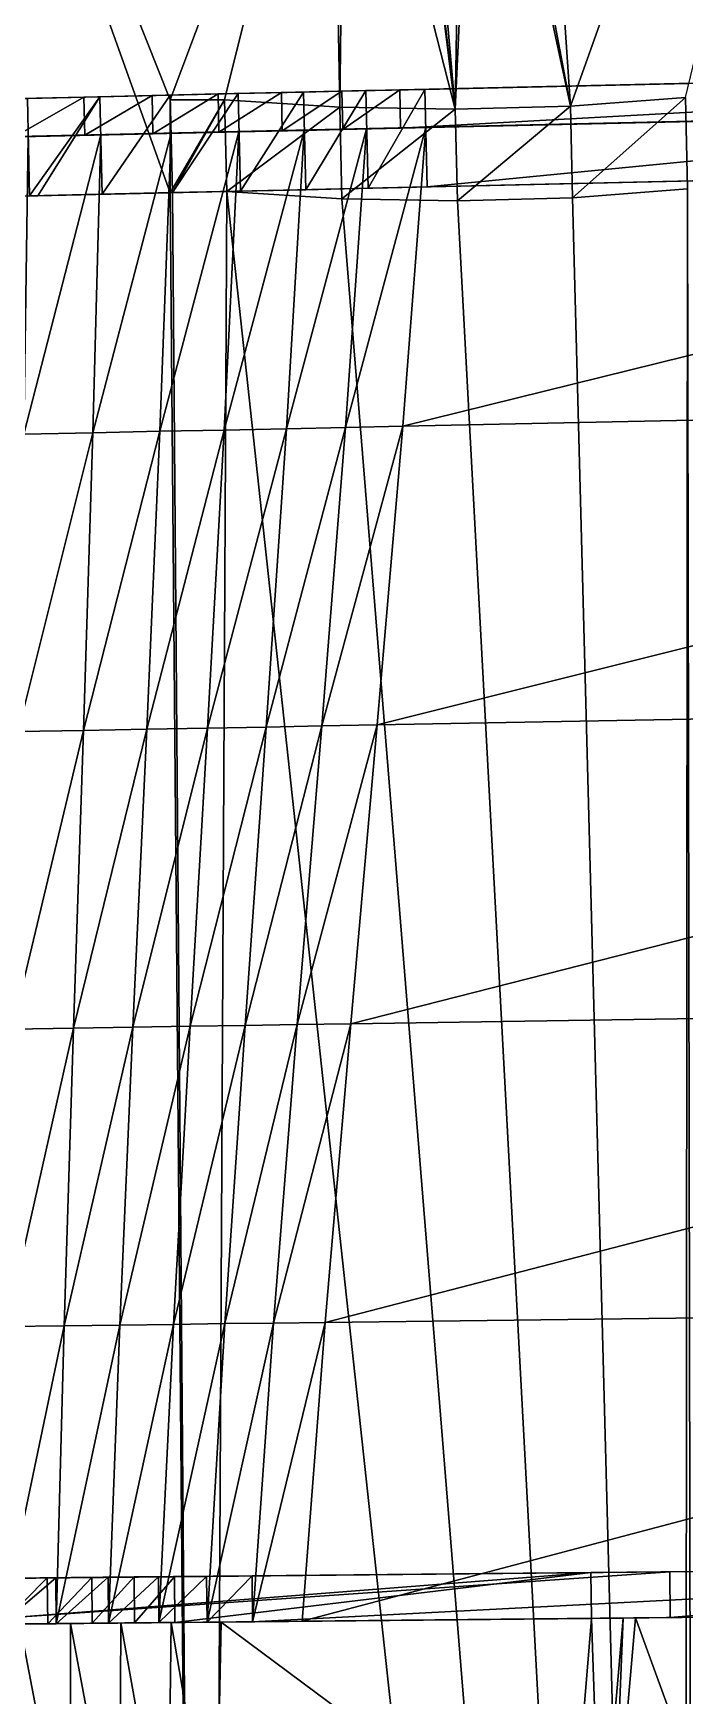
# Model space of a CAD drawing. Extents: x -282 to 16, y -6 to 46.
# Drawn here: x 3.21 to 7.47, y 28.47 to 39.36 of the extents above; entities that cross this region are included whole.
import ezdxf

# ---------------------------------------------------------------- set-up
doc = ezdxf.new("R2010")
doc.units = 0

msp = doc.modelspace()

# ---------------------------------------------------------------- linework, layer by layer
for p, q in [((6.863, 28.981, 7.45), (7.052, 28.983, 7.264)), ((7.125, 28.984, 7.193), (7.379, 28.986, 6.944))]:
    msp.add_line(p, q)
for points in [[(6.726, 38.885, -0.062), (9.02, 45.317, -0.062), (6.499, 42.228, -0.062)], [(7.48, 38.942, -0.062), (9.02, 45.317, -0.062), (6.726, 38.885, -0.062)], [(4.105, 38.317, -0.062), (1.92, 44.416, -0.062), (1.77, 38.264, -0.062)], [(4.105, 38.926, -0.062), (1.92, 44.416, -0.062), (4.105, 38.317, -0.062)], [(4.105, 38.926, -0.062), (5.163, 41.742, -0.062), (1.92, 44.416, -0.062)], [(-14.134, 38.293, 3.938), (14.288, 43.519, 3.941), (-14.268, 42.868, 3.94)], [(-14.268, 42.868, 3.94), (14.288, 43.519, 3.941), (-14.134, 38.293, 3.938)], [(-14.268, 42.868, 3.6), (-14.134, 38.293, 3.598), (14.288, 43.519, 3.601)], [(14.288, 43.519, 3.601), (-14.134, 38.293, 3.598), (-14.268, 42.868, 3.6)], [(14.288, 43.519, 3.941), (-14.134, 38.293, 3.938), (-13.107, 38.316, 3.938)], [(-13.107, 38.316, 3.938), (-14.134, 38.293, 3.938), (14.288, 43.519, 3.941)], [(14.423, 38.944, 3.6), (14.288, 43.519, 3.601), (-14.134, 38.293, 3.598)], [(-14.134, 38.293, 3.598), (14.288, 43.519, 3.601), (14.423, 38.944, 3.6)], [(14.288, 43.519, 3.941), (-13.107, 38.316, 3.938), (14.423, 38.944, 3.94)], [(14.423, 38.944, 3.94), (-13.107, 38.316, 3.938), (14.288, 43.519, 3.941)], [(5.556, 42.207, -0.062), (5.249, 41.691, -0.062), (5.971, 38.864, -0.062)], [(5.635, 41.753, -0.062), (5.556, 42.207, -0.062), (5.971, 38.864, -0.062)], [(6.027, 42.218, -0.062), (5.721, 41.702, -0.062), (5.971, 38.864, -0.062)], [(6.107, 41.764, -0.062), (6.027, 42.218, -0.062), (5.971, 38.864, -0.062)], [(6.499, 42.228, -0.062), (6.192, 41.712, -0.062), (6.726, 38.885, -0.062)], [(4.461, 38.926, -0.062), (5.163, 41.742, -0.062), (4.105, 38.926, -0.062)], [(4.461, 38.926, -0.062), (5.215, 38.877, -0.062), (5.163, 41.742, -0.062)], [(5.249, 41.691, -0.062), (5.163, 41.742, -0.062), (5.215, 38.877, -0.062)], [(5.721, 41.702, -0.062), (5.635, 41.753, -0.062), (5.971, 38.864, -0.062)], [(6.726, 38.885, -0.062), (6.107, 41.764, -0.062), (5.971, 38.864, -0.062)], [(6.192, 41.712, -0.062), (6.107, 41.764, -0.062), (6.726, 38.885, -0.062)], [(5.971, 38.864, -0.062), (5.249, 41.691, -0.062), (5.215, 38.877, -0.062)], [(13.397, 39.167, 5.138), (5.773, 38.994, 12.655), (5.608, 38.991, 12.474)], [(5.608, 38.991, 12.474), (5.773, 38.994, 12.655), (13.397, 39.167, 5.138)], [(5.613, 38.741, 12.474), (13.397, 39.167, 5.138), (5.608, 38.991, 12.474)], [(5.608, 38.991, 12.474), (13.397, 39.167, 5.138), (5.613, 38.741, 12.474)], [(13.397, 39.167, 5.138), (5.613, 38.741, 12.474), (13.403, 38.917, 5.138)], [(13.403, 38.917, 5.138), (5.613, 38.741, 12.474), (13.397, 39.167, 5.138)], [(13.397, 39.167, 5.138), (14.325, 39.188, 4.601), (5.773, 38.994, 12.655)], [(5.773, 38.994, 12.655), (14.325, 39.188, 4.601), (13.397, 39.167, 5.138)], [(5.773, 38.994, 12.655), (5.787, 38.355, 12.655), (14.325, 39.188, 4.601)], [(14.325, 39.188, 4.601), (5.787, 38.355, 12.655), (5.773, 38.994, 12.655)], [(14.34, 38.549, 4.601), (14.325, 39.188, 4.601), (5.787, 38.355, 12.655)], [(5.787, 38.355, 12.655), (14.325, 39.188, 4.601), (14.34, 38.549, 4.601)], [(5.229, 38.982, 12.809), (5.385, 38.986, 12.998), (4.833, 38.973, 13.117)], [(4.833, 38.973, 13.117), (5.385, 38.986, 12.998), (4.977, 38.976, 13.315)], [(4.977, 38.976, 13.315), (5.385, 38.986, 12.998), (4.833, 38.973, 13.117)], [(4.833, 38.973, 13.117), (5.385, 38.986, 12.998), (5.229, 38.982, 12.809)], [(4.838, 38.723, 13.117), (5.229, 38.982, 12.809), (4.833, 38.973, 13.117)], [(4.833, 38.973, 13.117), (5.229, 38.982, 12.809), (4.838, 38.723, 13.117)], [(5.229, 38.982, 12.809), (4.838, 38.723, 13.117), (5.235, 38.732, 12.809)], [(5.235, 38.732, 12.809), (4.838, 38.723, 13.117), (5.229, 38.982, 12.809)], [(4.977, 38.976, 13.315), (4.992, 38.337, 13.315), (5.385, 38.986, 12.998)], [(5.385, 38.986, 12.998), (4.992, 38.337, 13.315), (4.977, 38.976, 13.315)], [(5.4, 38.347, 12.998), (5.385, 38.986, 12.998), (4.992, 38.337, 13.315)], [(4.992, 38.337, 13.315), (5.385, 38.986, 12.998), (5.4, 38.347, 12.998)], [(5.608, 38.991, 12.474), (5.773, 38.994, 12.655), (5.229, 38.982, 12.809)], [(5.229, 38.982, 12.809), (5.773, 38.994, 12.655), (5.385, 38.986, 12.998)], [(5.385, 38.986, 12.998), (5.773, 38.994, 12.655), (5.229, 38.982, 12.809)], [(5.229, 38.982, 12.809), (5.773, 38.994, 12.655), (5.608, 38.991, 12.474)], [(5.235, 38.732, 12.809), (5.608, 38.991, 12.474), (5.229, 38.982, 12.809)], [(5.229, 38.982, 12.809), (5.608, 38.991, 12.474), (5.235, 38.732, 12.809)], [(5.608, 38.991, 12.474), (5.235, 38.732, 12.809), (5.613, 38.741, 12.474)], [(5.613, 38.741, 12.474), (5.235, 38.732, 12.809), (5.608, 38.991, 12.474)], [(5.385, 38.986, 12.998), (5.4, 38.347, 12.998), (5.773, 38.994, 12.655)], [(5.773, 38.994, 12.655), (5.4, 38.347, 12.998), (5.385, 38.986, 12.998)], [(5.787, 38.355, 12.655), (5.773, 38.994, 12.655), (5.4, 38.347, 12.998)], [(5.4, 38.347, 12.998), (5.773, 38.994, 12.655), (5.787, 38.355, 12.655)], [(-5.323, 38.493, 12.474), (13.403, 38.917, 5.138), (-13.117, 38.316, 5.135)], [(13.403, 38.917, 5.138), (13.403, 38.917, 4.187), (-13.117, 38.316, 5.135)], [(-13.117, 38.316, 5.135), (13.403, 38.917, 4.187), (-13.117, 38.316, 4.184)], [(-13.117, 38.316, 4.184), (13.403, 38.917, 4.187), (13.303, 38.915, 3.942)], [(13.303, 38.915, 3.942), (10.189, 38.844, 3.942), (-13.117, 38.316, 4.184)], [(5.613, 38.741, 12.474), (13.403, 38.917, 5.138), (-5.323, 38.493, 12.474)], [(3.079, 38.933, 14.083), (3.644, 38.946, 14.105), (2.607, 38.923, 14.253)], [(2.607, 38.923, 14.253), (3.644, 38.946, 14.105), (3.17, 38.935, 14.311)], [(3.17, 38.935, 14.311), (3.644, 38.946, 14.105), (2.607, 38.923, 14.253)], [(2.607, 38.923, 14.253), (3.644, 38.946, 14.105), (3.079, 38.933, 14.083)], [(3.54, 38.944, 13.883), (3.644, 38.946, 14.105), (3.079, 38.933, 14.083)], [(3.079, 38.933, 14.083), (3.644, 38.946, 14.105), (3.54, 38.944, 13.883)], [(3.085, 38.683, 14.083), (3.54, 38.944, 13.883), (3.079, 38.933, 14.083)], [(3.079, 38.933, 14.083), (3.54, 38.944, 13.883), (3.085, 38.683, 14.083)], [(3.54, 38.944, 13.883), (3.085, 38.683, 14.083), (3.545, 38.694, 13.883)], [(3.545, 38.694, 13.883), (3.085, 38.683, 14.083), (3.54, 38.944, 13.883)], [(3.17, 38.935, 14.311), (3.184, 38.296, 14.311), (3.644, 38.946, 14.105)], [(3.644, 38.946, 14.105), (3.184, 38.296, 14.311), (3.17, 38.935, 14.311)], [(3.237, 38.298, 14.288), (3.644, 38.946, 14.105), (3.184, 38.296, 14.311)], [(3.184, 38.296, 14.311), (3.644, 38.946, 14.105), (3.237, 38.298, 14.288)], [(3.659, 38.307, 14.105), (3.644, 38.946, 14.105), (3.237, 38.298, 14.288)], [(3.237, 38.298, 14.288), (3.644, 38.946, 14.105), (3.659, 38.307, 14.105)], [(3.986, 38.954, 13.655), (4.105, 38.957, 13.87), (3.54, 38.944, 13.883)], [(3.54, 38.944, 13.883), (4.105, 38.957, 13.87), (3.644, 38.946, 14.105)], [(3.644, 38.946, 14.105), (4.105, 38.957, 13.87), (3.54, 38.944, 13.883)], [(3.54, 38.944, 13.883), (4.105, 38.957, 13.87), (3.986, 38.954, 13.655)], [(3.545, 38.694, 13.883), (3.986, 38.954, 13.655), (3.54, 38.944, 13.883)], [(3.54, 38.944, 13.883), (3.986, 38.954, 13.655), (3.545, 38.694, 13.883)], [(3.986, 38.954, 13.655), (3.545, 38.694, 13.883), (3.992, 38.704, 13.655)], [(3.992, 38.704, 13.655), (3.545, 38.694, 13.883), (3.986, 38.954, 13.655)], [(3.644, 38.946, 14.105), (3.659, 38.307, 14.105), (4.105, 38.957, 13.87)], [(4.105, 38.957, 13.87), (3.659, 38.307, 14.105), (3.644, 38.946, 14.105)], [(4.119, 38.318, 13.87), (4.105, 38.957, 13.87), (3.659, 38.307, 14.105)], [(3.659, 38.307, 14.105), (4.105, 38.957, 13.87), (4.119, 38.318, 13.87)], [(4.418, 38.964, 13.399), (4.55, 38.967, 13.606), (3.986, 38.954, 13.655)], [(3.986, 38.954, 13.655), (4.55, 38.967, 13.606), (4.105, 38.957, 13.87)], [(4.105, 38.957, 13.87), (4.55, 38.967, 13.606), (3.986, 38.954, 13.655)], [(3.986, 38.954, 13.655), (4.55, 38.967, 13.606), (4.418, 38.964, 13.399)], [(3.992, 38.704, 13.655), (4.418, 38.964, 13.399), (3.986, 38.954, 13.655)], [(3.986, 38.954, 13.655), (4.418, 38.964, 13.399), (3.992, 38.704, 13.655)], [(4.418, 38.964, 13.399), (3.992, 38.704, 13.655), (4.424, 38.714, 13.399)], [(4.424, 38.714, 13.399), (3.992, 38.704, 13.655), (4.418, 38.964, 13.399)], [(4.105, 38.957, 13.87), (4.119, 38.318, 13.87), (4.55, 38.967, 13.606)], [(4.55, 38.967, 13.606), (4.119, 38.318, 13.87), (4.105, 38.957, 13.87)], [(4.105, 38.926, 3.598), (4.105, 38.317, -0.062), (4.105, 38.317, 3.598)], [(4.105, 38.317, -0.062), (4.105, 38.926, 3.598), (4.105, 38.926, -0.062)], [(4.105, 38.926, 3.598), (4.461, 38.926, -0.062), (4.105, 38.926, -0.062)], [(4.461, 38.926, -0.062), (4.105, 38.926, 3.598), (4.461, 38.926, 3.598)], [(4.105, 38.926, -0.062), (4.105, 38.926, 3.598), (4.105, 38.317, -0.062)], [(4.105, 38.317, 3.598), (4.105, 38.317, -0.062), (4.105, 38.926, 3.598)], [(4.461, 38.926, 3.598), (4.105, 38.926, 3.598), (4.461, 38.926, -0.062)], [(4.105, 38.926, -0.062), (4.461, 38.926, -0.062), (4.105, 38.926, 3.598)], [(4.461, 38.926, -0.062), (4.105, 38.317, -0.062), (4.105, 38.926, -0.062)], [(4.105, 38.317, -0.062), (4.461, 38.926, -0.062), (4.119, 38.318, -0.062)], [(4.119, 38.318, -0.062), (4.461, 38.926, -0.062), (4.105, 38.317, -0.062)], [(4.105, 38.926, -0.062), (4.105, 38.317, -0.062), (4.461, 38.926, -0.062)], [(4.564, 38.328, 13.606), (4.55, 38.967, 13.606), (4.119, 38.318, 13.87)], [(4.119, 38.318, 13.87), (4.55, 38.967, 13.606), (4.564, 38.328, 13.606)], [(4.119, 38.318, -0.062), (4.461, 38.926, -0.062), (4.475, 38.326, -0.062)], [(4.475, 38.326, -0.062), (4.461, 38.926, -0.062), (4.119, 38.318, -0.062)], [(4.833, 38.973, 13.117), (4.977, 38.976, 13.315), (4.418, 38.964, 13.399)], [(4.418, 38.964, 13.399), (4.977, 38.976, 13.315), (4.55, 38.967, 13.606)], [(4.55, 38.967, 13.606), (4.977, 38.976, 13.315), (4.418, 38.964, 13.399)], [(4.418, 38.964, 13.399), (4.977, 38.976, 13.315), (4.833, 38.973, 13.117)], [(4.424, 38.714, 13.399), (4.833, 38.973, 13.117), (4.418, 38.964, 13.399)], [(4.418, 38.964, 13.399), (4.833, 38.973, 13.117), (4.424, 38.714, 13.399)], [(4.833, 38.973, 13.117), (4.424, 38.714, 13.399), (4.838, 38.723, 13.117)], [(4.838, 38.723, 13.117), (4.424, 38.714, 13.399), (4.833, 38.973, 13.117)], [(5.215, 38.877, 3.598), (4.461, 38.926, 3.598), (5.215, 38.877, -0.062)], [(4.461, 38.926, -0.062), (5.215, 38.877, -0.062), (4.461, 38.926, 3.598)], [(4.461, 38.926, 3.598), (5.215, 38.877, -0.062), (4.461, 38.926, -0.062)], [(5.215, 38.877, -0.062), (4.461, 38.926, 3.598), (5.215, 38.877, 3.598)], [(5.215, 38.877, -0.062), (4.475, 38.326, -0.062), (4.461, 38.926, -0.062)], [(4.461, 38.926, -0.062), (4.475, 38.326, -0.062), (5.215, 38.877, -0.062)], [(4.461, 38.926, 3.598), (4.475, 38.326, -0.062), (4.475, 38.326, 3.598)], [(4.475, 38.326, -0.062), (4.461, 38.926, 3.598), (4.461, 38.926, -0.062)], [(4.461, 38.926, -0.062), (4.461, 38.926, 3.598), (4.475, 38.326, -0.062)], [(4.475, 38.326, 3.598), (4.475, 38.326, -0.062), (4.461, 38.926, 3.598)], [(4.475, 38.326, -0.062), (5.215, 38.877, -0.062), (5.229, 38.277, -0.062)], [(5.229, 38.277, -0.062), (5.215, 38.877, -0.062), (4.475, 38.326, -0.062)], [(4.55, 38.967, 13.606), (4.564, 38.328, 13.606), (4.977, 38.976, 13.315)], [(4.977, 38.976, 13.315), (4.564, 38.328, 13.606), (4.55, 38.967, 13.606)], [(4.992, 38.337, 13.315), (4.977, 38.976, 13.315), (4.564, 38.328, 13.606)], [(4.564, 38.328, 13.606), (4.977, 38.976, 13.315), (4.992, 38.337, 13.315)], [(5.971, 38.864, 3.598), (5.215, 38.877, 3.598), (5.971, 38.864, -0.062)], [(5.215, 38.877, -0.062), (5.971, 38.864, -0.062), (5.215, 38.877, 3.598)], [(5.215, 38.877, 3.598), (5.971, 38.864, -0.062), (5.215, 38.877, -0.062)], [(5.971, 38.864, -0.062), (5.215, 38.877, 3.598), (5.971, 38.864, 3.598)], [(5.229, 38.277, -0.062), (5.215, 38.877, -0.062), (5.971, 38.864, -0.062)], [(5.971, 38.864, -0.062), (5.215, 38.877, -0.062), (5.229, 38.277, -0.062)], [(14.331, 38.938, 4.601), (5.779, 38.744, 12.655), (5.629, 36.788, 12.199)], [(14.331, 38.938, 4.601), (5.629, 36.788, 12.199), (13.959, 36.962, 4.355)], [(5.629, 36.788, 12.199), (5.779, 38.744, 12.655), (14.331, 38.938, 4.601)], [(13.959, 36.962, 4.355), (5.629, 36.788, 12.199), (14.331, 38.938, 4.601)], [(6.726, 38.885, 3.598), (5.971, 38.864, 3.598), (6.726, 38.885, -0.062)], [(5.971, 38.864, -0.062), (6.726, 38.885, -0.062), (5.971, 38.864, 3.598)], [(5.971, 38.864, 3.598), (6.726, 38.885, -0.062), (5.971, 38.864, -0.062)], [(6.726, 38.885, -0.062), (5.971, 38.864, 3.598), (6.726, 38.885, 3.598)], [(5.985, 38.264, -0.062), (5.971, 38.864, -0.062), (6.726, 38.885, -0.062)], [(6.726, 38.885, -0.062), (5.971, 38.864, -0.062), (5.985, 38.264, -0.062)], [(5.985, 38.264, -0.062), (6.726, 38.885, -0.062), (6.74, 38.285, -0.062)], [(6.74, 38.285, -0.062), (6.726, 38.885, -0.062), (5.985, 38.264, -0.062)], [(7.48, 38.942, 3.598), (6.726, 38.885, 3.598), (7.48, 38.942, -0.062)], [(6.726, 38.885, -0.062), (7.48, 38.942, -0.062), (6.726, 38.885, 3.598)], [(6.726, 38.885, 3.598), (7.48, 38.942, -0.062), (6.726, 38.885, -0.062)], [(7.48, 38.942, -0.062), (6.726, 38.885, 3.598), (7.48, 38.942, 3.598)], [(6.74, 38.285, -0.062), (6.726, 38.885, -0.062), (7.48, 38.942, -0.062)], [(7.48, 38.942, -0.062), (6.726, 38.885, -0.062), (6.74, 38.285, -0.062)], [(6.74, 38.285, -0.062), (7.48, 38.942, -0.062), (7.493, 38.342, -0.062)], [(7.493, 38.342, -0.062), (7.48, 38.942, -0.062), (6.74, 38.285, -0.062)], [(10.189, 38.844, 3.942), (-3.812, 38.527, 3.94), (-13.117, 38.316, 4.184)], [(-2.579, 38.555, 3.94), (-3.812, 38.527, 3.94), (10.189, 38.844, 3.942)], [(5.229, 38.277, -0.062), (5.971, 38.864, -0.062), (5.985, 38.264, -0.062)], [(5.985, 38.264, -0.062), (5.971, 38.864, -0.062), (5.229, 38.277, -0.062)], [(5.235, 38.732, 12.809), (5.613, 38.741, 12.474), (-5.323, 38.493, 12.474)], [(-4.944, 38.501, 12.809), (5.235, 38.732, 12.809), (-5.323, 38.493, 12.474)], [(-4.548, 38.51, 13.117), (5.235, 38.732, 12.809), (-4.944, 38.501, 12.809)], [(4.838, 38.723, 13.117), (5.235, 38.732, 12.809), (-4.548, 38.51, 13.117)], [(-4.134, 38.52, 13.399), (4.838, 38.723, 13.117), (-4.548, 38.51, 13.117)], [(4.424, 38.714, 13.399), (4.838, 38.723, 13.117), (-4.134, 38.52, 13.399)], [(3.992, 38.704, 13.655), (4.424, 38.714, 13.399), (-4.134, 38.52, 13.399)], [(-3.702, 38.529, 13.655), (3.992, 38.704, 13.655), (-4.134, 38.52, 13.399)], [(3.545, 38.694, 13.883), (3.992, 38.704, 13.655), (-3.702, 38.529, 13.655)], [(-3.255, 38.539, 13.883), (3.545, 38.694, 13.883), (-3.702, 38.529, 13.655)], [(3.085, 38.683, 14.083), (3.545, 38.694, 13.883), (-3.255, 38.539, 13.883)], [(3.65, 38.696, 14.105), (3.146, 36.736, 13.811), (3.598, 36.745, 13.609)], [(3.65, 38.696, 14.105), (3.175, 38.685, 14.311), (3.146, 36.736, 13.811)], [(3.598, 36.745, 13.609), (3.146, 36.736, 13.811), (3.65, 38.696, 14.105)], [(3.146, 36.736, 13.811), (3.175, 38.685, 14.311), (3.65, 38.696, 14.105)], [(4.111, 38.707, 13.87), (3.598, 36.745, 13.609), (4.036, 36.755, 13.38)], [(4.111, 38.707, 13.87), (3.65, 38.696, 14.105), (3.598, 36.745, 13.609)], [(4.036, 36.755, 13.38), (3.598, 36.745, 13.609), (4.111, 38.707, 13.87)], [(3.598, 36.745, 13.609), (3.65, 38.696, 14.105), (4.111, 38.707, 13.87)], [(4.555, 38.717, 13.606), (4.036, 36.755, 13.38), (4.459, 36.763, 13.124)], [(4.555, 38.717, 13.606), (4.111, 38.707, 13.87), (4.036, 36.755, 13.38)], [(4.459, 36.763, 13.124), (4.036, 36.755, 13.38), (4.555, 38.717, 13.606)], [(4.036, 36.755, 13.38), (4.111, 38.707, 13.87), (4.555, 38.717, 13.606)], [(4.983, 38.726, 13.315), (4.459, 36.763, 13.124), (4.866, 36.772, 12.842)], [(4.983, 38.726, 13.315), (4.555, 38.717, 13.606), (4.459, 36.763, 13.124)], [(4.866, 36.772, 12.842), (4.459, 36.763, 13.124), (4.983, 38.726, 13.315)], [(4.459, 36.763, 13.124), (4.555, 38.717, 13.606), (4.983, 38.726, 13.315)], [(5.391, 38.736, 12.998), (4.866, 36.772, 12.842), (5.253, 36.78, 12.534)], [(5.391, 38.736, 12.998), (4.983, 38.726, 13.315), (4.866, 36.772, 12.842)], [(5.253, 36.78, 12.534), (4.866, 36.772, 12.842), (5.391, 38.736, 12.998)], [(4.866, 36.772, 12.842), (4.983, 38.726, 13.315), (5.391, 38.736, 12.998)], [(5.779, 38.744, 12.655), (5.253, 36.78, 12.534), (5.629, 36.788, 12.199)], [(5.779, 38.744, 12.655), (5.391, 38.736, 12.998), (5.253, 36.78, 12.534)], [(5.629, 36.788, 12.199), (5.253, 36.78, 12.534), (5.779, 38.744, 12.655)], [(5.253, 36.78, 12.534), (5.391, 38.736, 12.998), (5.779, 38.744, 12.655)], [(5.787, 38.355, 12.655), (13.412, 38.528, 5.138), (14.34, 38.549, 4.601)], [(14.34, 38.549, 4.601), (13.412, 38.528, 5.138), (5.787, 38.355, 12.655)], [(5.622, 38.352, 12.474), (13.412, 38.528, 5.138), (5.787, 38.355, 12.655)], [(5.787, 38.355, 12.655), (13.412, 38.528, 5.138), (5.622, 38.352, 12.474)], [(4.119, 38.318, 13.87), (4.001, 38.315, 13.655), (4.564, 38.328, 13.606)], [(4.001, 38.315, 13.655), (4.433, 38.325, 13.399), (4.564, 38.328, 13.606)], [(4.564, 38.328, 13.606), (4.433, 38.325, 13.399), (4.001, 38.315, 13.655)], [(4.564, 38.328, 13.606), (4.001, 38.315, 13.655), (4.119, 38.318, 13.87)], [(4.336, 11.238, -0.062), (4.119, 38.318, -0.062), (4.475, 38.326, -0.062)], [(4.475, 38.326, -0.062), (4.119, 38.318, -0.062), (4.336, 11.238, -0.062)], [(4.119, 38.318, -0.062), (4.475, 38.326, 3.598), (4.475, 38.326, -0.062)], [(4.475, 38.326, 3.598), (4.119, 38.318, -0.062), (4.119, 38.318, 3.588)], [(4.475, 38.326, 3.598), (4.119, 38.318, 3.588), (4.119, 38.318, 3.598)], [(4.119, 38.318, 3.598), (4.119, 38.318, 3.588), (4.475, 38.326, 3.598)], [(4.119, 38.318, 3.588), (4.119, 38.318, -0.062), (4.475, 38.326, 3.598)], [(4.475, 38.326, -0.062), (4.475, 38.326, 3.598), (4.119, 38.318, -0.062)], [(4.336, 11.238, -0.062), (4.475, 38.326, -0.062), (7.469, 10.673, -0.062)], [(7.469, 10.673, -0.062), (4.475, 38.326, -0.062), (4.336, 11.238, -0.062)], [(4.564, 38.328, 13.606), (4.433, 38.325, 13.399), (4.992, 38.337, 13.315)], [(4.433, 38.325, 13.399), (4.847, 38.334, 13.117), (4.992, 38.337, 13.315)], [(4.992, 38.337, 13.315), (4.847, 38.334, 13.117), (4.433, 38.325, 13.399)], [(4.992, 38.337, 13.315), (4.433, 38.325, 13.399), (4.564, 38.328, 13.606)], [(7.469, 10.673, -0.062), (4.475, 38.326, -0.062), (5.229, 38.277, -0.062)], [(5.229, 38.277, -0.062), (4.475, 38.326, -0.062), (7.469, 10.673, -0.062)], [(4.992, 38.337, 13.315), (4.847, 38.334, 13.117), (5.4, 38.347, 12.998)], [(4.847, 38.334, 13.117), (5.243, 38.343, 12.809), (5.4, 38.347, 12.998)], [(5.4, 38.347, 12.998), (5.243, 38.343, 12.809), (4.847, 38.334, 13.117)], [(5.4, 38.347, 12.998), (4.847, 38.334, 13.117), (4.992, 38.337, 13.315)], [(5.4, 38.347, 12.998), (5.243, 38.343, 12.809), (5.787, 38.355, 12.655)], [(5.243, 38.343, 12.809), (5.622, 38.352, 12.474), (5.787, 38.355, 12.655)], [(5.787, 38.355, 12.655), (5.622, 38.352, 12.474), (5.243, 38.343, 12.809)], [(5.787, 38.355, 12.655), (5.243, 38.343, 12.809), (5.4, 38.347, 12.998)], [(7.469, 10.673, -0.062), (6.74, 38.285, -0.062), (7.493, 38.342, -0.062)], [(7.493, 38.342, -0.062), (6.74, 38.285, -0.062), (7.469, 10.673, -0.062)], [(7.469, 10.673, -0.062), (7.493, 38.342, -0.062), (7.54, 11.016, -0.062)], [(7.54, 11.016, -0.062), (7.493, 38.342, -0.062), (7.469, 10.673, -0.062)], [(0.692, 11.394, -0.062), (1.5, 38.258, -0.062), (4.336, 11.238, -0.062)], [(4.336, 11.238, -0.062), (1.5, 38.258, -0.062), (0.692, 11.394, -0.062)], [(4.336, 11.238, -0.062), (1.5, 38.258, -0.062), (1.755, 38.264, -0.062)], [(1.755, 38.264, -0.062), (1.5, 38.258, -0.062), (4.336, 11.238, -0.062)], [(4.336, 11.238, -0.062), (1.755, 38.264, -0.062), (1.77, 38.264, -0.062)], [(1.77, 38.264, -0.062), (1.755, 38.264, -0.062), (4.336, 11.238, -0.062)], [(4.336, 11.238, -0.062), (1.77, 38.264, -0.062), (4.105, 38.317, -0.062)], [(4.105, 38.317, -0.062), (1.77, 38.264, -0.062), (4.336, 11.238, -0.062)], [(1.77, 38.264, 3.598), (1.77, 38.264, -0.062), (4.105, 38.317, 3.598)], [(4.105, 38.317, -0.062), (4.105, 38.317, 3.598), (1.77, 38.264, -0.062)], [(1.77, 38.264, -0.062), (4.105, 38.317, 3.598), (4.105, 38.317, -0.062)], [(4.105, 38.317, 3.598), (1.77, 38.264, -0.062), (1.77, 38.264, 3.598)], [(3.184, 38.296, 14.311), (2.14, 38.273, 14.394), (3.237, 38.298, 14.288)], [(2.14, 38.273, 14.394), (2.622, 38.284, 14.253), (3.237, 38.298, 14.288)], [(3.237, 38.298, 14.288), (2.622, 38.284, 14.253), (2.14, 38.273, 14.394)], [(3.237, 38.298, 14.288), (2.14, 38.273, 14.394), (3.184, 38.296, 14.311)], [(3.237, 38.298, 14.288), (2.622, 38.284, 14.253), (3.659, 38.307, 14.105)], [(2.622, 38.284, 14.253), (3.094, 38.294, 14.083), (3.659, 38.307, 14.105)], [(3.659, 38.307, 14.105), (3.094, 38.294, 14.083), (2.622, 38.284, 14.253)], [(3.659, 38.307, 14.105), (2.622, 38.284, 14.253), (3.237, 38.298, 14.288)], [(3.094, 38.294, 14.083), (3.554, 38.305, 13.883), (3.659, 38.307, 14.105)], [(3.659, 38.307, 14.105), (3.554, 38.305, 13.883), (3.094, 38.294, 14.083)], [(3.659, 38.307, 14.105), (3.554, 38.305, 13.883), (4.119, 38.318, 13.87)], [(3.554, 38.305, 13.883), (4.001, 38.315, 13.655), (4.119, 38.318, 13.87)], [(4.119, 38.318, 13.87), (4.001, 38.315, 13.655), (3.554, 38.305, 13.883)], [(4.119, 38.318, 13.87), (3.554, 38.305, 13.883), (3.659, 38.307, 14.105)], [(4.336, 11.238, -0.062), (4.105, 38.317, -0.062), (4.119, 38.318, -0.062)], [(4.119, 38.318, -0.062), (4.105, 38.317, -0.062), (4.336, 11.238, -0.062)], [(7.469, 10.673, -0.062), (5.229, 38.277, -0.062), (5.985, 38.264, -0.062)], [(5.985, 38.264, -0.062), (5.229, 38.277, -0.062), (7.469, 10.673, -0.062)], [(7.469, 10.673, -0.062), (5.985, 38.264, -0.062), (6.74, 38.285, -0.062)], [(6.74, 38.285, -0.062), (5.985, 38.264, -0.062), (7.469, 10.673, -0.062)], [(13.959, 36.962, 4.355), (5.629, 36.788, 12.199), (5.461, 34.832, 11.736)], [(13.959, 36.962, 4.355), (5.461, 34.832, 11.736), (13.549, 34.979, 4.121)], [(5.461, 34.832, 11.736), (5.629, 36.788, 12.199), (13.959, 36.962, 4.355)], [(13.549, 34.979, 4.121), (5.461, 34.832, 11.736), (13.959, 36.962, 4.355)], [(3.598, 36.745, 13.609), (3.109, 34.788, 13.301), (3.536, 34.796, 13.105)], [(3.598, 36.745, 13.609), (3.146, 36.736, 13.811), (3.109, 34.788, 13.301)], [(3.536, 34.796, 13.105), (3.109, 34.788, 13.301), (3.598, 36.745, 13.609)], [(3.109, 34.788, 13.301), (3.146, 36.736, 13.811), (3.598, 36.745, 13.609)], [(4.036, 36.755, 13.38), (3.536, 34.796, 13.105), (3.951, 34.804, 12.882)], [(4.036, 36.755, 13.38), (3.598, 36.745, 13.609), (3.536, 34.796, 13.105)], [(3.951, 34.804, 12.882), (3.536, 34.796, 13.105), (4.036, 36.755, 13.38)], [(3.536, 34.796, 13.105), (3.598, 36.745, 13.609), (4.036, 36.755, 13.38)], [(4.459, 36.763, 13.124), (3.951, 34.804, 12.882), (4.35, 34.811, 12.634)], [(4.459, 36.763, 13.124), (4.036, 36.755, 13.38), (3.951, 34.804, 12.882)], [(4.35, 34.811, 12.634), (3.951, 34.804, 12.882), (4.459, 36.763, 13.124)], [(3.951, 34.804, 12.882), (4.036, 36.755, 13.38), (4.459, 36.763, 13.124)], [(4.866, 36.772, 12.842), (4.35, 34.811, 12.634), (4.733, 34.818, 12.361)], [(4.866, 36.772, 12.842), (4.459, 36.763, 13.124), (4.35, 34.811, 12.634)], [(4.733, 34.818, 12.361), (4.35, 34.811, 12.634), (4.866, 36.772, 12.842)], [(4.35, 34.811, 12.634), (4.459, 36.763, 13.124), (4.866, 36.772, 12.842)], [(5.253, 36.78, 12.534), (4.733, 34.818, 12.361), (5.098, 34.825, 12.064)], [(5.253, 36.78, 12.534), (4.866, 36.772, 12.842), (4.733, 34.818, 12.361)], [(5.098, 34.825, 12.064), (4.733, 34.818, 12.361), (5.253, 36.78, 12.534)], [(4.733, 34.818, 12.361), (4.866, 36.772, 12.842), (5.253, 36.78, 12.534)], [(5.629, 36.788, 12.199), (5.253, 36.78, 12.534), (5.098, 34.825, 12.064)], [(5.629, 36.788, 12.199), (5.098, 34.825, 12.064), (5.461, 34.832, 11.736)], [(5.098, 34.825, 12.064), (5.253, 36.78, 12.534), (5.629, 36.788, 12.199)], [(5.461, 34.832, 11.736), (5.098, 34.825, 12.064), (5.629, 36.788, 12.199)], [(13.549, 34.979, 4.121), (5.461, 34.832, 11.736), (5.287, 32.875, 11.273)], [(13.549, 34.979, 4.121), (5.287, 32.875, 11.273), (13.126, 32.995, 3.891)], [(5.287, 32.875, 11.273), (5.461, 34.832, 11.736), (13.549, 34.979, 4.121)], [(13.126, 32.995, 3.891), (5.287, 32.875, 11.273), (13.549, 34.979, 4.121)], [(3.536, 34.796, 13.105), (3.069, 32.84, 12.788), (3.472, 32.847, 12.597)], [(3.536, 34.796, 13.105), (3.109, 34.788, 13.301), (3.069, 32.84, 12.788)], [(3.472, 32.847, 12.597), (3.069, 32.84, 12.788), (3.536, 34.796, 13.105)], [(3.069, 32.84, 12.788), (3.109, 34.788, 13.301), (3.536, 34.796, 13.105)], [(3.951, 34.804, 12.882), (3.472, 32.847, 12.597), (3.861, 32.853, 12.381)], [(3.951, 34.804, 12.882), (3.536, 34.796, 13.105), (3.472, 32.847, 12.597)], [(3.861, 32.853, 12.381), (3.472, 32.847, 12.597), (3.951, 34.804, 12.882)], [(3.472, 32.847, 12.597), (3.536, 34.796, 13.105), (3.951, 34.804, 12.882)], [(4.35, 34.811, 12.634), (3.861, 32.853, 12.381), (4.236, 32.859, 12.141)], [(4.35, 34.811, 12.634), (3.951, 34.804, 12.882), (3.861, 32.853, 12.381)], [(4.236, 32.859, 12.141), (3.861, 32.853, 12.381), (4.35, 34.811, 12.634)], [(3.861, 32.853, 12.381), (3.951, 34.804, 12.882), (4.35, 34.811, 12.634)], [(4.733, 34.818, 12.361), (4.236, 32.859, 12.141), (4.595, 32.864, 11.878)], [(4.733, 34.818, 12.361), (4.35, 34.811, 12.634), (4.236, 32.859, 12.141)], [(4.595, 32.864, 11.878), (4.236, 32.859, 12.141), (4.733, 34.818, 12.361)], [(4.236, 32.859, 12.141), (4.35, 34.811, 12.634), (4.733, 34.818, 12.361)], [(5.098, 34.825, 12.064), (4.733, 34.818, 12.361), (4.595, 32.864, 11.878)], [(5.098, 34.825, 12.064), (4.595, 32.864, 11.878), (4.937, 32.87, 11.593)], [(4.595, 32.864, 11.878), (4.733, 34.818, 12.361), (5.098, 34.825, 12.064)], [(4.937, 32.87, 11.593), (4.595, 32.864, 11.878), (5.098, 34.825, 12.064)], [(5.461, 34.832, 11.736), (5.098, 34.825, 12.064), (4.937, 32.87, 11.593)], [(5.461, 34.832, 11.736), (4.937, 32.87, 11.593), (5.287, 32.875, 11.273)], [(4.937, 32.87, 11.593), (5.098, 34.825, 12.064), (5.461, 34.832, 11.736)], [(5.287, 32.875, 11.273), (4.937, 32.87, 11.593), (5.461, 34.832, 11.736)], [(13.126, 32.995, 3.891), (5.287, 32.875, 11.273), (5.119, 30.919, 10.811)], [(13.126, 32.995, 3.891), (5.119, 30.919, 10.811), (12.716, 31.012, 3.657)], [(5.119, 30.919, 10.811), (5.287, 32.875, 11.273), (13.126, 32.995, 3.891)], [(12.716, 31.012, 3.657), (5.119, 30.919, 10.811), (13.126, 32.995, 3.891)], [(3.472, 32.847, 12.597), (3.032, 30.892, 12.278), (3.41, 30.897, 12.092)], [(3.472, 32.847, 12.597), (3.069, 32.84, 12.788), (3.032, 30.892, 12.278)], [(3.41, 30.897, 12.092), (3.032, 30.892, 12.278), (3.472, 32.847, 12.597)], [(3.032, 30.892, 12.278), (3.069, 32.84, 12.788), (3.472, 32.847, 12.597)], [(3.861, 32.853, 12.381), (3.41, 30.897, 12.092), (3.775, 30.902, 11.883)], [(3.861, 32.853, 12.381), (3.472, 32.847, 12.597), (3.41, 30.897, 12.092)], [(3.775, 30.902, 11.883), (3.41, 30.897, 12.092), (3.861, 32.853, 12.381)], [(3.41, 30.897, 12.092), (3.472, 32.847, 12.597), (3.861, 32.853, 12.381)], [(4.236, 32.859, 12.141), (3.775, 30.902, 11.883), (4.127, 30.906, 11.651)], [(4.236, 32.859, 12.141), (3.861, 32.853, 12.381), (3.775, 30.902, 11.883)], [(4.127, 30.906, 11.651), (3.775, 30.902, 11.883), (4.236, 32.859, 12.141)], [(3.775, 30.902, 11.883), (3.861, 32.853, 12.381), (4.236, 32.859, 12.141)], [(4.595, 32.864, 11.878), (4.236, 32.859, 12.141), (4.127, 30.906, 11.651)], [(4.595, 32.864, 11.878), (4.127, 30.906, 11.651), (4.463, 30.911, 11.397)], [(4.127, 30.906, 11.651), (4.236, 32.859, 12.141), (4.595, 32.864, 11.878)], [(4.463, 30.911, 11.397), (4.127, 30.906, 11.651), (4.595, 32.864, 11.878)], [(4.937, 32.87, 11.593), (4.595, 32.864, 11.878), (4.463, 30.911, 11.397)], [(4.937, 32.87, 11.593), (4.463, 30.911, 11.397), (4.782, 30.915, 11.123)], [(4.463, 30.911, 11.397), (4.595, 32.864, 11.878), (4.937, 32.87, 11.593)], [(4.782, 30.915, 11.123), (4.463, 30.911, 11.397), (4.937, 32.87, 11.593)], [(5.287, 32.875, 11.273), (4.937, 32.87, 11.593), (4.782, 30.915, 11.123)], [(5.287, 32.875, 11.273), (4.782, 30.915, 11.123), (5.119, 30.919, 10.811)], [(4.782, 30.915, 11.123), (4.937, 32.87, 11.593), (5.287, 32.875, 11.273)], [(5.119, 30.919, 10.811), (4.782, 30.915, 11.123), (5.287, 32.875, 11.273)], [(12.716, 31.012, 3.657), (5.119, 30.919, 10.811), (4.969, 28.962, 10.354)], [(12.716, 31.012, 3.657), (4.969, 28.962, 10.354), (12.344, 29.036, 3.411)], [(12.344, 29.036, 3.411), (4.969, 28.962, 10.354), (12.716, 31.012, 3.657)], [(4.969, 28.962, 10.354), (5.119, 30.919, 10.811), (12.716, 31.012, 3.657)], [(3.41, 30.897, 12.092), (3.003, 28.943, 11.778), (3.358, 28.946, 11.597)], [(3.41, 30.897, 12.092), (3.032, 30.892, 12.278), (3.003, 28.943, 11.778)], [(3.358, 28.946, 11.597), (3.003, 28.943, 11.778), (3.41, 30.897, 12.092)], [(3.003, 28.943, 11.778), (3.032, 30.892, 12.278), (3.41, 30.897, 12.092)], [(3.775, 30.902, 11.883), (3.358, 28.946, 11.597), (3.701, 28.95, 11.393)], [(3.775, 30.902, 11.883), (3.41, 30.897, 12.092), (3.358, 28.946, 11.597)], [(3.701, 28.95, 11.393), (3.358, 28.946, 11.597), (3.775, 30.902, 11.883)], [(3.358, 28.946, 11.597), (3.41, 30.897, 12.092), (3.775, 30.902, 11.883)], [(4.127, 30.906, 11.651), (3.775, 30.902, 11.883), (3.701, 28.95, 11.393)], [(4.127, 30.906, 11.651), (3.701, 28.95, 11.393), (4.031, 28.953, 11.169)], [(3.701, 28.95, 11.393), (3.775, 30.902, 11.883), (4.127, 30.906, 11.651)], [(4.031, 28.953, 11.169), (3.701, 28.95, 11.393), (4.127, 30.906, 11.651)], [(4.463, 30.911, 11.397), (4.127, 30.906, 11.651), (4.031, 28.953, 11.169)], [(4.463, 30.911, 11.397), (4.031, 28.953, 11.169), (4.346, 28.956, 10.924)], [(4.031, 28.953, 11.169), (4.127, 30.906, 11.651), (4.463, 30.911, 11.397)], [(4.346, 28.956, 10.924), (4.031, 28.953, 11.169), (4.463, 30.911, 11.397)], [(4.782, 30.915, 11.123), (4.463, 30.911, 11.397), (4.346, 28.956, 10.924)], [(4.782, 30.915, 11.123), (4.346, 28.956, 10.924), (4.644, 28.959, 10.66)], [(4.346, 28.956, 10.924), (4.463, 30.911, 11.397), (4.782, 30.915, 11.123)], [(4.644, 28.959, 10.66), (4.346, 28.956, 10.924), (4.782, 30.915, 11.123)], [(5.119, 30.919, 10.811), (4.782, 30.915, 11.123), (4.644, 28.959, 10.66)], [(5.119, 30.919, 10.811), (4.644, 28.959, 10.66), (4.969, 28.962, 10.354)], [(4.644, 28.959, 10.66), (4.782, 30.915, 11.123), (5.119, 30.919, 10.811)], [(4.969, 28.962, 10.354), (4.644, 28.959, 10.66), (5.119, 30.919, 10.811)], [(4.642, 29.259, 10.66), (4.644, 28.959, 10.66), (11.78, 29.33, 3.938)], [(11.78, 29.33, 3.938), (4.644, 28.959, 10.66), (4.642, 29.259, 10.66)], [(7.376, 29.286, 6.944), (11.78, 29.33, 3.938), (4.642, 29.259, 10.66)], [(4.642, 29.259, 10.66), (11.78, 29.33, 3.938), (7.376, 29.286, 6.944)], [(11.783, 29.03, 3.938), (11.78, 29.33, 3.938), (4.644, 28.959, 10.66)], [(4.644, 28.959, 10.66), (11.78, 29.33, 3.938), (11.783, 29.03, 3.938)], [(11.383, 29.326, 3.023), (12.407, 29.336, 3.348), (7.376, 29.286, 6.944)], [(7.376, 29.286, 6.944), (12.407, 29.336, 3.348), (11.78, 29.33, 3.938)], [(11.78, 29.33, 3.938), (12.407, 29.336, 3.348), (7.376, 29.286, 6.944)], [(7.376, 29.286, 6.944), (12.407, 29.336, 3.348), (11.383, 29.326, 3.023)], [(7.379, 28.986, 6.944), (11.383, 29.326, 3.023), (7.376, 29.286, 6.944)], [(7.376, 29.286, 6.944), (11.383, 29.326, 3.023), (7.379, 28.986, 6.944)], [(11.383, 29.326, 3.023), (7.379, 28.986, 6.944), (11.32, 29.026, 3.088)], [(11.32, 29.026, 3.088), (7.379, 28.986, 6.944), (11.383, 29.326, 3.023)], [(0.999, 29.223, 11.596), (3.355, 29.246, 11.597), (0.649, 29.22, 11.63)], [(0.649, 29.22, 11.63), (3.355, 29.246, 11.597), (3, 29.243, 11.778)], [(3, 29.243, 11.778), (3.355, 29.246, 11.597), (0.649, 29.22, 11.63)], [(0.649, 29.22, 11.63), (3.355, 29.246, 11.597), (0.999, 29.223, 11.596)], [(1.347, 29.227, 11.541), (3.355, 29.246, 11.597), (0.999, 29.223, 11.596)], [(0.999, 29.223, 11.596), (3.355, 29.246, 11.597), (1.347, 29.227, 11.541)], [(2.997, 29.243, 10.946), (1.225, 29.225, 10.773), (3.3, 29.246, 10.767)], [(1.225, 29.225, 10.773), (1.406, 29.227, 10.725), (3.3, 29.246, 10.767)], [(1.691, 29.23, 11.464), (3.355, 29.246, 11.597), (1.347, 29.227, 11.541)], [(1.347, 29.227, 11.541), (3.355, 29.246, 11.597), (1.691, 29.23, 11.464)], [(1.406, 29.227, 10.725), (1.585, 29.229, 10.669), (3.3, 29.246, 10.767)], [(1.585, 29.229, 10.669), (1.76, 29.231, 10.604), (3.3, 29.246, 10.767)], [(2.029, 29.233, 11.366), (3.698, 29.25, 11.393), (1.691, 29.23, 11.464)], [(1.691, 29.23, 11.464), (3.698, 29.25, 11.393), (3.355, 29.246, 11.597)], [(3.355, 29.246, 11.597), (3.698, 29.25, 11.393), (1.691, 29.23, 11.464)], [(1.691, 29.23, 11.464), (3.698, 29.25, 11.393), (2.029, 29.233, 11.366)], [(3.3, 29.246, 10.767), (1.76, 29.231, 10.604), (3.591, 29.249, 10.568)], [(1.76, 29.231, 10.604), (1.933, 29.232, 10.531), (3.591, 29.249, 10.568)], [(1.933, 29.232, 10.531), (2.102, 29.234, 10.45), (3.591, 29.249, 10.568)], [(2.36, 29.237, 11.246), (3.698, 29.25, 11.393), (2.029, 29.233, 11.366)], [(2.029, 29.233, 11.366), (3.698, 29.25, 11.393), (2.36, 29.237, 11.246)], [(2.102, 29.234, 10.45), (2.267, 29.236, 10.361), (3.591, 29.249, 10.568)], [(3.591, 29.249, 10.568), (2.267, 29.236, 10.361), (3.869, 29.252, 10.352)], [(2.267, 29.236, 10.361), (2.427, 29.237, 10.264), (3.869, 29.252, 10.352)], [(2.347, 29.236, 10.137), (6.86, 29.281, 7.45), (7.376, 29.286, 6.944)], [(7.376, 29.286, 6.944), (6.86, 29.281, 7.45), (2.347, 29.236, 10.137)], [(7.376, 29.286, 6.944), (2.35, 28.936, 10.137), (2.347, 29.236, 10.137)], [(2.347, 29.236, 10.137), (2.35, 28.936, 10.137), (7.376, 29.286, 6.944)], [(6.86, 29.281, 7.45), (2.347, 29.236, 10.137), (2.427, 29.237, 10.264)], [(2.427, 29.237, 10.264), (2.347, 29.236, 10.137), (6.86, 29.281, 7.45)], [(2.35, 28.936, 10.137), (7.376, 29.286, 6.944), (7.379, 28.986, 6.944)], [(7.379, 28.986, 6.944), (7.376, 29.286, 6.944), (2.35, 28.936, 10.137)], [(2.683, 29.24, 11.106), (4.028, 29.253, 11.169), (2.36, 29.237, 11.246)], [(2.36, 29.237, 11.246), (4.028, 29.253, 11.169), (3.698, 29.25, 11.393)], [(3.698, 29.25, 11.393), (4.028, 29.253, 11.169), (2.36, 29.237, 11.246)], [(2.36, 29.237, 11.246), (4.028, 29.253, 11.169), (2.683, 29.24, 11.106)], [(6.86, 29.281, 7.45), (4.133, 29.254, 10.119), (2.427, 29.237, 10.264)], [(2.43, 28.937, 10.264), (6.86, 29.281, 7.45), (2.427, 29.237, 10.264)], [(2.427, 29.237, 10.264), (6.86, 29.281, 7.45), (2.43, 28.937, 10.264)], [(3.869, 29.252, 10.352), (2.427, 29.237, 10.264), (4.133, 29.254, 10.119)], [(6.86, 29.281, 7.45), (2.43, 28.937, 10.264), (6.863, 28.981, 7.45)], [(6.863, 28.981, 7.45), (2.43, 28.937, 10.264), (6.86, 29.281, 7.45)], [(2.997, 29.243, 10.946), (4.028, 29.253, 11.169), (2.683, 29.24, 11.106)], [(2.683, 29.24, 11.106), (4.028, 29.253, 11.169), (2.997, 29.243, 10.946)], [(3.3, 29.246, 10.767), (4.343, 29.256, 10.924), (2.997, 29.243, 10.946)], [(2.997, 29.243, 10.946), (4.343, 29.256, 10.924), (4.028, 29.253, 11.169)], [(4.028, 29.253, 11.169), (4.343, 29.256, 10.924), (2.997, 29.243, 10.946)], [(2.997, 29.243, 10.946), (4.343, 29.256, 10.924), (3.3, 29.246, 10.767)], [(3, 28.943, 10.946), (3.3, 29.246, 10.767), (2.997, 29.243, 10.946)], [(2.997, 29.243, 10.946), (3.3, 29.246, 10.767), (3, 28.943, 10.946)], [(3, 29.243, 11.778), (3.003, 28.943, 11.778), (3.355, 29.246, 11.597)], [(3.355, 29.246, 11.597), (3.003, 28.943, 11.778), (3, 29.243, 11.778)], [(3.3, 29.246, 10.767), (3, 28.943, 10.946), (3.303, 28.946, 10.767)], [(3.303, 28.946, 10.767), (3, 28.943, 10.946), (3.3, 29.246, 10.767)], [(3.358, 28.946, 11.597), (3.355, 29.246, 11.597), (3.003, 28.943, 11.778)], [(3.003, 28.943, 11.778), (3.355, 29.246, 11.597), (3.358, 28.946, 11.597)], [(3.591, 29.249, 10.568), (4.642, 29.259, 10.66), (3.3, 29.246, 10.767)], [(3.3, 29.246, 10.767), (4.642, 29.259, 10.66), (4.343, 29.256, 10.924)], [(4.343, 29.256, 10.924), (4.642, 29.259, 10.66), (3.3, 29.246, 10.767)], [(3.3, 29.246, 10.767), (4.642, 29.259, 10.66), (3.591, 29.249, 10.568)], [(3.303, 28.946, 10.767), (3.591, 29.249, 10.568), (3.3, 29.246, 10.767)], [(3.3, 29.246, 10.767), (3.591, 29.249, 10.568), (3.303, 28.946, 10.767)], [(3.591, 29.249, 10.568), (3.303, 28.946, 10.767), (3.594, 28.949, 10.568)], [(3.594, 28.949, 10.568), (3.303, 28.946, 10.767), (3.591, 29.249, 10.568)], [(3.355, 29.246, 11.597), (3.358, 28.946, 11.597), (3.698, 29.25, 11.393)], [(3.698, 29.25, 11.393), (3.358, 28.946, 11.597), (3.355, 29.246, 11.597)], [(3.701, 28.95, 11.393), (3.698, 29.25, 11.393), (3.358, 28.946, 11.597)], [(3.358, 28.946, 11.597), (3.698, 29.25, 11.393), (3.701, 28.95, 11.393)], [(3.869, 29.252, 10.352), (4.642, 29.259, 10.66), (3.591, 29.249, 10.568)], [(3.591, 29.249, 10.568), (4.642, 29.259, 10.66), (3.869, 29.252, 10.352)], [(3.594, 28.949, 10.568), (3.869, 29.252, 10.352), (3.591, 29.249, 10.568)], [(3.591, 29.249, 10.568), (3.869, 29.252, 10.352), (3.594, 28.949, 10.568)], [(3.869, 29.252, 10.352), (3.594, 28.949, 10.568), (3.872, 28.952, 10.352)], [(3.872, 28.952, 10.352), (3.594, 28.949, 10.568), (3.869, 29.252, 10.352)], [(3.698, 29.25, 11.393), (3.701, 28.95, 11.393), (4.028, 29.253, 11.169)], [(4.028, 29.253, 11.169), (3.701, 28.95, 11.393), (3.698, 29.25, 11.393)], [(4.031, 28.953, 11.169), (4.028, 29.253, 11.169), (3.701, 28.95, 11.393)], [(3.701, 28.95, 11.393), (4.028, 29.253, 11.169), (4.031, 28.953, 11.169)], [(4.133, 29.254, 10.119), (4.642, 29.259, 10.66), (3.869, 29.252, 10.352)], [(3.869, 29.252, 10.352), (4.642, 29.259, 10.66), (4.133, 29.254, 10.119)], [(3.872, 28.952, 10.352), (4.133, 29.254, 10.119), (3.869, 29.252, 10.352)], [(3.869, 29.252, 10.352), (4.133, 29.254, 10.119), (3.872, 28.952, 10.352)], [(4.133, 29.254, 10.119), (3.872, 28.952, 10.352), (4.136, 28.954, 10.119)], [(4.136, 28.954, 10.119), (3.872, 28.952, 10.352), (4.133, 29.254, 10.119)], [(4.028, 29.253, 11.169), (4.031, 28.953, 11.169), (4.343, 29.256, 10.924)], [(4.343, 29.256, 10.924), (4.031, 28.953, 11.169), (4.028, 29.253, 11.169)], [(4.346, 28.956, 10.924), (4.343, 29.256, 10.924), (4.031, 28.953, 11.169)], [(4.031, 28.953, 11.169), (4.343, 29.256, 10.924), (4.346, 28.956, 10.924)], [(6.86, 29.281, 7.45), (4.642, 29.259, 10.66), (4.133, 29.254, 10.119)], [(4.133, 29.254, 10.119), (4.642, 29.259, 10.66), (6.86, 29.281, 7.45)], [(4.136, 28.954, 10.119), (6.86, 29.281, 7.45), (4.133, 29.254, 10.119)], [(4.133, 29.254, 10.119), (6.86, 29.281, 7.45), (4.136, 28.954, 10.119)], [(6.86, 29.281, 7.45), (4.136, 28.954, 10.119), (6.863, 28.981, 7.45)], [(6.863, 28.981, 7.45), (4.136, 28.954, 10.119), (6.86, 29.281, 7.45)], [(4.343, 29.256, 10.924), (4.346, 28.956, 10.924), (4.642, 29.259, 10.66)], [(4.642, 29.259, 10.66), (4.346, 28.956, 10.924), (4.343, 29.256, 10.924)], [(4.644, 28.959, 10.66), (4.642, 29.259, 10.66), (4.346, 28.956, 10.924)], [(4.346, 28.956, 10.924), (4.642, 29.259, 10.66), (4.644, 28.959, 10.66)], [(7.376, 29.286, 6.944), (4.642, 29.259, 10.66), (6.86, 29.281, 7.45)], [(6.86, 29.281, 7.45), (4.642, 29.259, 10.66), (7.376, 29.286, 6.944)], [(6.863, 28.981, 7.45), (2.35, 28.936, 10.137), (7.379, 28.986, 6.944)], [(7.379, 28.986, 6.944), (2.35, 28.936, 10.137), (6.863, 28.981, 7.45)], [(2.35, 28.936, 10.137), (6.863, 28.981, 7.45), (2.43, 28.937, 10.264)], [(2.43, 28.937, 10.264), (6.863, 28.981, 7.45), (2.35, 28.936, 10.137)], [(6.863, 28.981, 7.45), (4.644, 28.959, 10.66), (4.136, 28.954, 10.119)], [(4.136, 28.954, 10.119), (4.644, 28.959, 10.66), (6.863, 28.981, 7.45)], [(6.863, 28.981, 7.45), (6.721, 27.257, 7.451), (4.438, 28.957, 8.989)], [(4.644, 28.959, 10.66), (11.32, 29.026, 3.938), (11.783, 29.03, 3.938)], [(11.783, 29.03, 3.938), (11.32, 29.026, 3.938), (4.644, 28.959, 10.66)], [(11.32, 29.026, 3.938), (4.644, 28.959, 10.66), (7.379, 28.986, 6.944)], [(7.379, 28.986, 6.944), (4.644, 28.959, 10.66), (11.32, 29.026, 3.938)], [(7.379, 28.986, 6.944), (4.644, 28.959, 10.66), (6.863, 28.981, 7.45)], [(6.863, 28.981, 7.45), (4.644, 28.959, 10.66), (7.379, 28.986, 6.944)], [(6.922, 27.259, 7.294), (6.721, 27.257, 7.451), (6.863, 28.981, 7.45)], [(7.071, 28.983, 7.294), (6.922, 27.259, 7.294), (6.863, 28.981, 7.45)], [(7.071, 28.983, 7.294), (7, 27.26, 7.234), (6.922, 27.259, 7.294)], [(7.151, 28.984, 7.234), (7, 27.26, 7.234), (7.071, 28.983, 7.294)], [(7.776, 27.268, 6.63), (7, 27.26, 7.234), (7.151, 28.984, 7.234)], [(7.957, 28.992, 6.632), (7.776, 27.268, 6.63), (7.151, 28.984, 7.234)], [(7.379, 28.986, 6.944), (11.32, 29.026, 3.938), (11.32, 29.026, 3.088)], [(11.32, 29.026, 3.088), (11.32, 29.026, 3.938), (7.379, 28.986, 6.944)], [(1.002, 28.923, 11.596), (3.358, 28.946, 11.597), (0.652, 28.92, 11.63)], [(0.652, 28.92, 11.63), (3.358, 28.946, 11.597), (3.003, 28.943, 11.778)], [(3.003, 28.943, 11.778), (3.358, 28.946, 11.597), (0.652, 28.92, 11.63)], [(0.652, 28.92, 11.63), (3.358, 28.946, 11.597), (1.002, 28.923, 11.596)], [(1.35, 28.927, 11.541), (3.358, 28.946, 11.597), (1.002, 28.923, 11.596)], [(1.002, 28.923, 11.596), (3.358, 28.946, 11.597), (1.35, 28.927, 11.541)], [(1.694, 28.93, 11.464), (3.358, 28.946, 11.597), (1.35, 28.927, 11.541)], [(1.35, 28.927, 11.541), (3.358, 28.946, 11.597), (1.694, 28.93, 11.464)], [(2.032, 28.933, 11.366), (3.701, 28.95, 11.393), (1.694, 28.93, 11.464)], [(1.694, 28.93, 11.464), (3.701, 28.95, 11.393), (3.358, 28.946, 11.597)], [(3.358, 28.946, 11.597), (3.701, 28.95, 11.393), (1.694, 28.93, 11.464)], [(1.694, 28.93, 11.464), (3.701, 28.95, 11.393), (2.032, 28.933, 11.366)], [(2.363, 28.937, 11.246), (3.701, 28.95, 11.393), (2.032, 28.933, 11.366)], [(2.032, 28.933, 11.366), (3.701, 28.95, 11.393), (2.363, 28.937, 11.246)], [(2.686, 28.94, 11.106), (4.031, 28.953, 11.169), (2.363, 28.937, 11.246)], [(2.363, 28.937, 11.246), (4.031, 28.953, 11.169), (3.701, 28.95, 11.393)], [(3.701, 28.95, 11.393), (4.031, 28.953, 11.169), (2.363, 28.937, 11.246)], [(2.363, 28.937, 11.246), (4.031, 28.953, 11.169), (2.686, 28.94, 11.106)], [(3, 28.943, 10.946), (4.031, 28.953, 11.169), (2.686, 28.94, 11.106)], [(2.686, 28.94, 11.106), (4.031, 28.953, 11.169), (3, 28.943, 10.946)], [(3.303, 28.946, 10.767), (4.346, 28.956, 10.924), (3, 28.943, 10.946)], [(3, 28.943, 10.946), (4.346, 28.956, 10.924), (4.031, 28.953, 11.169)], [(4.031, 28.953, 11.169), (4.346, 28.956, 10.924), (3, 28.943, 10.946)], [(3, 28.943, 10.946), (4.346, 28.956, 10.924), (3.303, 28.946, 10.767)], [(3.452, 28.947, 9.615), (3.45, 27.223, 9.657), (3.119, 28.944, 9.827)], [(3.45, 27.223, 9.657), (3.124, 27.219, 9.862), (3.119, 28.944, 9.827)], [(3.594, 28.949, 10.568), (4.644, 28.959, 10.66), (3.303, 28.946, 10.767)], [(3.303, 28.946, 10.767), (4.644, 28.959, 10.66), (4.346, 28.956, 10.924)], [(4.346, 28.956, 10.924), (4.644, 28.959, 10.66), (3.303, 28.946, 10.767)], [(3.303, 28.946, 10.767), (4.644, 28.959, 10.66), (3.594, 28.949, 10.568)], [(3.772, 27.226, 9.45), (3.45, 27.223, 9.657), (3.452, 28.947, 9.615)], [(3.782, 28.951, 9.406), (3.772, 27.226, 9.45), (3.452, 28.947, 9.615)], [(3.872, 28.952, 10.352), (4.644, 28.959, 10.66), (3.594, 28.949, 10.568)], [(3.594, 28.949, 10.568), (4.644, 28.959, 10.66), (3.872, 28.952, 10.352)], [(4.09, 27.229, 9.241), (3.772, 27.226, 9.45), (3.782, 28.951, 9.406)], [(4.111, 28.954, 9.197), (4.09, 27.229, 9.241), (3.782, 28.951, 9.406)], [(4.136, 28.954, 10.119), (4.644, 28.959, 10.66), (3.872, 28.952, 10.352)], [(3.872, 28.952, 10.352), (4.644, 28.959, 10.66), (4.136, 28.954, 10.119)], [(4.404, 27.233, 9.029), (4.09, 27.229, 9.241), (4.111, 28.954, 9.197)], [(4.438, 28.957, 8.989), (4.404, 27.233, 9.029), (4.111, 28.954, 9.197)], [(6.721, 27.257, 7.451), (4.404, 27.233, 9.029), (4.438, 28.957, 8.989)]]:
    msp.add_3dface(points)

doc.saveas('drawing.dxf')
